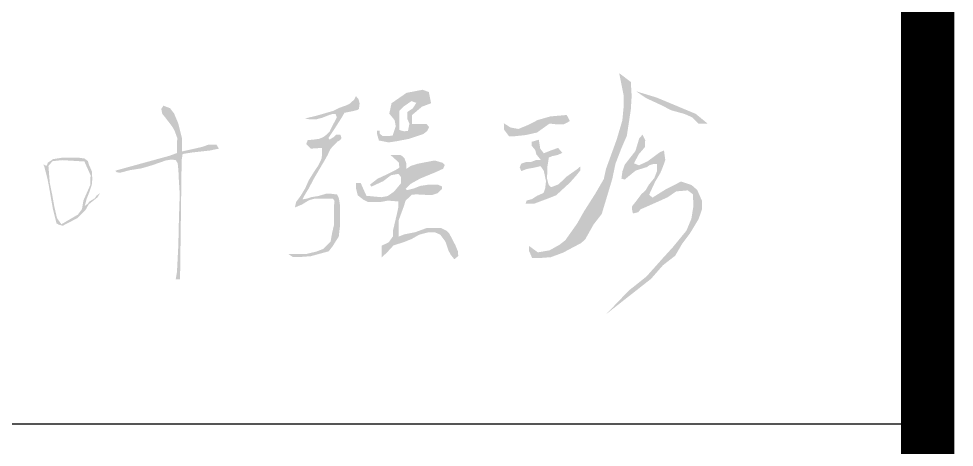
# Model space of a CAD drawing. Extents: x -3102990 to -851544, y -5293060 to -2540151.
# Drawn here: x -1368973 to -1367214, y -2663307 to -2662502 of the extents above; entities that cross this region are included whole.
import ezdxf

# ---------------------------------------------------------------- set-up
doc = ezdxf.new("R2010")
doc.units = 0
doc.header["$LTSCALE"] = 1000
doc.layers.get('0').update_dxf_attribs({"linetype": 'CONTINUOUS'})
doc.layers.add('HATCH', color=254, linetype='CONTINUOUS')
doc.layers.add('PUB_TITLE', color=4, linetype='CONTINUOUS')

# ---------------------------------------------------------------- blocks, each defined once
blk = doc.blocks.new('A$C18BE6784')
at = {"layer": 'HATCH'}
h = blk.add_hatch(color=256, dxfattribs=at)
h.paths.add_polyline_path([(86936.7, 10211.4), (86939.2, 10211), (86950.7, 10211.3), (86961.4, 10214.1), (86975.5, 10219.6), (86981.4, 10221.3), (86986.4, 10221.3), (86988.9, 10215.1), (86984.4, 10206.1), (86980.9, 10199.5), (86975.3, 10188), (86970.1, 10182.8), (86963.9, 10178), (86955.5, 10174.5), (86947.5, 10173.4), (86934, 10172), (86931.5, 10164.8), (86940.2, 10156.1), (86960.7, 10157.5), (86961.3, 10148.7), (86960.4, 10137.7), (86953.8, 10124.1), (86945.4, 10111.6), (86936.1, 10096.7), (86929.5, 10081.7), (86921.1, 10067.8), (86912.4, 10056), (86910, 10045.6), (86923.2, 10051.1), (86936.4, 10059.1), (86946.1, 10061.9), (86967.7, 10061.9), (86972.2, 10062.3), (86981.6, 10062.3), (86984.6, 10057.7), (86983.3, 10045.9), (86983.3, 10022.8), (86983.3, 10011.4), (86980.2, 9998.7), (86977.2, 9981.7), (86964, 9968.1), (86950.9, 9962.9), (86930.8, 9958.1), (86916.8, 9958.1), (86898, 9958.1), (86905.8, 9952.8), (86922.5, 9952.8), (86940, 9954.1), (86973.7, 9963.3), (86981.1, 9972.9), (86986.3, 9981.2), (86992.5, 9990.8), (86995.1, 10013.1), (86995.1, 10045.9), (86994.2, 10054.7), (86992.5, 10063.8), (86989.4, 10070), (86975, 10071.7), (86968.4, 10071.3), (86953.5, 10066.9), (86941.7, 10065.2), (86933.8, 10062.5), (86924.2, 10060.8), (86928.6, 10069.1), (86935.6, 10080.5), (86946.5, 10101), (86965.3, 10132.9), (86971.5, 10143.8), (86976.7, 10155.2), (86980.7, 10159.6), (86989.8, 10169.2), (86995.5, 10172.3), (86997.7, 10176.2), (86995.5, 10182.3), (86987.7, 10182.3), (86983.3, 10177.9), (86975, 10173.1), (86973.2, 10176.2), (86984.7, 10193.5), (86998.6, 10215.3), (87003.2, 10223.4), (87017.3, 10226.2), (87027.6, 10228.7), (87030.4, 10230.8), (87031.8, 10241.1), (87029.7, 10248.9), (87024.8, 10254.9), (87021.2, 10247.8), (87012.4, 10240), (87006, 10237.2), (86994.3, 10233), (86982, 10227), (86966.1, 10222.4), (86951, 10218), (86929.4, 10212.9), (86930.1, 10212.6), (86931.1, 10212.4), (86931.9, 10212.1), (86933.9, 10211.7), (86934.6, 10211.7)])
h.paths.add_polyline_path([(86572.5, 10114.4), (86575.1, 10115.5), (86635.2, 10132), (86673.9, 10142.6), (86688.3, 10147.9), (86688.3, 10159.6), (86688.8, 10176.1), (86684.1, 10189.1), (86680, 10196.7), (86672.3, 10206.8), (86666.3, 10214.6), (86660.6, 10221.5), (86658.8, 10230.9), (86662.9, 10236.8), (86675.3, 10232.1), (86682.9, 10222.1), (86690.6, 10203.8), (86693.6, 10192), (86697.6, 10176), (86697.6, 10156.1), (86697.7, 10150.8), (86721.3, 10156.1), (86735, 10159.2), (86748.4, 10163.8), (86762.5, 10163.8), (86767.2, 10156.1), (86750.1, 10152.6), (86717.7, 10149), (86698.9, 10146.1), (86697.1, 10134.3), (86694.1, 9910.5), (86685.9, 9910.5), (86688.3, 9924.7), (86690.9, 9975.3), (86692, 10025.6), (86693.5, 10070.3), (86691.6, 10101.3), (86691.1, 10113.8), (86689.7, 10128.7), (86685.9, 10134.7), (86677.8, 10135.6), (86667, 10133.8), (86657.3, 10130.4), (86640.9, 10124.7), (86621.6, 10119.1), (86600, 10115.7), (86580.8, 10110.7), (86575, 10111.9), (86572.8, 10113.6)])
h.paths.add_polyline_path([(87553.9, 10163.2), (87557.6, 10175.6), (87563.8, 10182.4), (87568.8, 10171.9), (87568.1, 10158.9), (87556.4, 10145.2), (87547.7, 10128.5), (87557, 10124.8), (87573.1, 10132.2), (87596.7, 10149.6), (87604.1, 10152.7), (87606.6, 10134.7), (87602.2, 10122.3), (87597.3, 10110.5), (87587.4, 10093.8), (87576.2, 10069.7), (87582.4, 10064.1), (87607.2, 10079.6), (87636.3, 10094.4), (87656.2, 10087.6), (87666.7, 10078.3), (87675.4, 10058.5), (87675.4, 10041.8), (87669.2, 10023.8), (87653.1, 9997.2), (87638.2, 9977.3), (87625.2, 9955), (87602.2, 9937.1), (87579.9, 9911.7), (87553.9, 9891.2), (87533.3, 9875.1), (87495.6, 9845.4), (87537.8, 9889.4), (87571.2, 9916), (87602.2, 9950.7), (87620.8, 9971.1), (87646.3, 10002.1), (87655.6, 10024.4), (87659.3, 10047.3), (87658.7, 10070.3), (87648.7, 10077.7), (87627, 10075.8), (87610.9, 10064.7), (87599.8, 10059.7), (87571.9, 10047.3), (87560, 10042.1), (87555.7, 10036.8), (87545.8, 10034.3), (87543.7, 10042.9), (87543.7, 10047.3), (87552, 10057.9), (87561.3, 10070.3), (87569.4, 10077.7), (87575.6, 10088.2), (87586.1, 10101.2), (87591.1, 10114.3), (87591.1, 10127.3), (87584.3, 10127.3), (87576.2, 10124.8), (87572.5, 10121.7), (87550.8, 10114.9), (87537.1, 10103.7), (87530.2, 10098), (87524.1, 10100), (87526, 10113.6), (87530.3, 10126), (87541.5, 10140.3), (87550.3, 10151.5)])
h.paths.add_polyline_path([(87570.7, 10250.9), (87551.7, 10263.8), (87569.2, 10258.5), (87590.8, 10251.9), (87622.4, 10238.7), (87663.9, 10221.4), (87686.3, 10203), (87668.8, 10203), (87656.6, 10215.1), (87643, 10221.2), (87617.9, 10228.1), (87598.8, 10237.9)])
h.paths.add_polyline_path([(87541.8, 10281.3), (87519.8, 10298), (87528.1, 10256.9), (87528.1, 10233.4), (87525.8, 10209.1), (87515.2, 10173.4), (87506.1, 10148.3), (87495, 10117.8), (87490.9, 10098.9), (87474.9, 10071.5), (87453.6, 10038.1), (87440.7, 10015.3), (87418.6, 9984.1), (87408, 9975.8), (87389, 9965.1), (87366.9, 9961.3), (87350.2, 9973.5), (87350.2, 9964.4), (87356.2, 9950.7), (87370.7, 9950.7), (87391.2, 9952.2), (87414, 9960.6), (87448.3, 9978.8), (87455.9, 9985.6), (87471.8, 10013.8), (87487.1, 10033.5), (87506.8, 10098.9), (87512.9, 10127.8), (87524.3, 10157.4), (87534.2, 10180.2), (87538.8, 10209.8), (87541.8, 10230.3), (87543.3, 10254.7)])
h.paths.add_polyline_path([(87372.8, 10134.6), (87364, 10145.4), (87362, 10153.5), (87355.3, 10161.5), (87355.3, 10168.9), (87368.7, 10172.9), (87371.4, 10156.1), (87378.1, 10147.4), (87391.6, 10152.8), (87405, 10157.5), (87413.1, 10148.1), (87403.7, 10144.1), (87393.6, 10142), (87387.6, 10139.3), (87384.9, 10122.6), (87384.2, 10099.7), (87386.9, 10089), (87390.9, 10084.3), (87393.6, 10084.3), (87405.7, 10089), (87421.2, 10103.7), (87441.3, 10117.9), (87446.7, 10122.6), (87446.7, 10115.2), (87439.3, 10105.8), (87427.2, 10092.3), (87409.7, 10076.2), (87401.6, 10068.7), (87386.9, 10062.8), (87360, 10052.7), (87353.9, 10052.7), (87343.9, 10052.7), (87345.9, 10058.7), (87356, 10061.4), (87365.4, 10067.5), (87377.5, 10072.8), (87380.8, 10081.6), (87382.2, 10095), (87378.1, 10114.5), (87372.1, 10123.2), (87363.4, 10121.2), (87358.1, 10120), (87345.9, 10117.9), (87335.8, 10113.8), (87332.8, 10121.2), (87335.8, 10127.9), (87345.9, 10131.3), (87354.6, 10131.3), (87363.4, 10134.6)])
h.paths.add_polyline_path([(87374.8, 10193.1), (87365.4, 10186.4), (87344.5, 10181.7), (87319.7, 10179), (87312.9, 10179), (87303.5, 10191.7), (87302.9, 10203.8), (87315.6, 10195.8), (87330.4, 10193.1), (87349.9, 10201.1), (87366.7, 10209.9), (87390.2, 10216.6), (87421.2, 10219.3), (87427.2, 10207.9), (87415.3, 10201.6), (87403.7, 10201.6), (87388.9, 10203.2)])
h.paths.add_polyline_path([(87051.3, 10088.6), (87053.8, 10084.7), (87076.4, 10095.1), (87090.7, 10106.2), (87105, 10108.8), (87109.3, 10103), (87109.3, 10090.8), (87096.6, 10075.5), (87084.4, 10067), (87072.7, 10064.9), (87044.6, 10067.5), (87038.8, 10080.2), (87034, 10091.3), (87025, 10091.3), (87025, 10081.3), (87028.2, 10068.6), (87038.3, 10060.6), (87047.3, 10055.9), (87071.1, 10055.9), (87084.9, 10058.5), (87104.5, 10056.9), (87104.5, 10046.4), (87103.4, 10040), (87100.8, 10028.9), (87094.4, 10001.9), (87094.4, 9991.3), (87086.5, 9980.2), (87073.2, 9973.8), (87073.2, 9962.2), (87073.2, 9951.6), (87083.8, 9961.7), (87095.5, 9974.4), (87114, 9980.2), (87129.9, 9986.5), (87143.7, 9994.5), (87162.2, 9999.2), (87172.8, 9999.2), (87183.4, 9994.5), (87193, 9981.8), (87198.8, 9964.8), (87203, 9956.9), (87209.9, 9948.4), (87217.2, 9954.3), (87216.8, 9962.7), (87212, 9974.4), (87205.7, 9986.5), (87200.4, 9996.6), (87196.1, 10001.4), (87184.5, 10007.2), (87171.8, 10007.2), (87158.5, 10007.2), (87136.3, 9999.2), (87115.6, 9995), (87105, 9990.8), (87105, 10006.7), (87105, 10020.9), (87114.6, 10046.9), (87118.3, 10058.5), (87129.9, 10069.6), (87138.9, 10070.2), (87159.6, 10069.1), (87168.1, 10069.1), (87178.1, 10072.3), (87186.6, 10080.2), (87186.6, 10085), (87179.7, 10088.2), (87171.2, 10088.2), (87159.6, 10088.2), (87145.8, 10086.1), (87133.6, 10081.3), (87120.9, 10078.1), (87118.3, 10080.8), (87128.3, 10090.3), (87145.3, 10099.8), (87174.9, 10112), (87188.7, 10118.3), (87191.9, 10125.2), (87187.7, 10129.5), (87173.9, 10133.7), (87171.8, 10133.7), (87141.6, 10127.9), (87127.8, 10123.6), (87119.9, 10118.3), (87119.9, 10127.3), (87116.2, 10137.9), (87109.8, 10143.8), (87100.3, 10144.3), (87089.7, 10144.3), (87099.2, 10135.8), (87105.3, 10130.4), (87106.6, 10120.5), (87099.2, 10115.7), (87083.3, 10107.8), (87065.8, 10099.8), (87054.2, 10090.8)])
h.paths.add_polyline_path([(87138.4, 10242.1), (87129.2, 10245.4), (87113.8, 10234.7), (87106.4, 10226.8), (87106.4, 10217.5), (87106.4, 10203.6), (87106.4, 10191.1), (87114.8, 10188.8), (87122.7, 10189.2), (87125.4, 10203.1), (87121.3, 10212.4), (87121.3, 10224.9), (87131.9, 10231.9)], flags=16)
h.paths.add_polyline_path([(87087.4, 10179.9), (87094, 10180.8), (87099.7, 10198.1), (87097.6, 10209.6), (87087.5, 10221.9), (87091.8, 10241.4), (87120, 10260.9), (87150.3, 10266.7), (87161.9, 10262.4), (87166.2, 10241.4), (87148.9, 10234.9), (87130.1, 10219), (87130.1, 10202.4), (87157.6, 10202.4), (87162.6, 10196.6), (87159, 10189.4), (87151.8, 10183.6), (87123.6, 10174.3), (87100.5, 10169.9), (87086, 10167.8), (87068, 10171.4), (87064.3, 10184.4), (87064.3, 10190.1), (87069.7, 10189.7), (87069.7, 10184.1), (87074.8, 10179.9)])
h.paths.add_polyline_path([(86436.9, 10127.1), (86439.3, 10120.7), (86444.6, 10100.1), (86447.6, 10085.2), (86450.6, 10067.6), (86454.9, 10043.4), (86461.9, 10015.6), (86466.2, 10013.2), (86473.5, 10011.3), (86501.4, 10025.8), (86516.3, 10040.8), (86522.3, 10051.4), (86538.5, 10064.3), (86543.8, 10072.6), (86537, 10067.8), (86534, 10063.1), (86523.8, 10056.9), (86520.4, 10052.4), (86514.9, 10048.4), (86518.3, 10061.2), (86524.2, 10076.3), (86528.1, 10087.8), (86529.1, 10098.7), (86528.3, 10113.4), (86522.7, 10126.1), (86520.8, 10132.7), (86514.2, 10137.6), (86503.3, 10139.1), (86486.9, 10139.1), (86474.4, 10139.4), (86455.2, 10136.4), (86445.4, 10129.6), (86444, 10125), (86442.9, 10123.9), (86439.6, 10125)])
h.paths.add_polyline_path([(86454.3, 10132.6), (86446.6, 10123.6), (86449.1, 10092), (86453.6, 10070.1), (86457.5, 10048.3), (86462.7, 10025.7), (86471, 10014.1), (86502, 10032.2), (86509.7, 10042.5), (86512.3, 10058.6), (86525.2, 10087.5), (86525.8, 10106.2), (86514.2, 10132), (86472.3, 10134.5)], flags=16)
at = {"layer": 'PUB_TITLE', "color": 4}
blk.add_line((82878.9, 9639.3), (88110.9, 9639.3), dxfattribs=at)
at = {"layer": 'PUB_TITLE', "const_width": 100}
blk.add_lwpolyline([(88100, 1000), (88100, 41000), (713.3, 41000), (713.3, 1000), (88100, 1000)], dxfattribs=at)
at = {"layer": 'PUB_TITLE', "color": 4, "const_width": 35.2}
blk.add_lwpolyline([(82878.9, 6514.4), (88110.9, 6514.4), (88110.9, 12881.9), (82878.9, 12881.9)], close=True, dxfattribs=at)

msp = doc.modelspace()

# ---------------------------------------------------------------- block references
at = {"ltscale": 1.5}
msp.add_blockref('A$C18BE6784', (-1455363.94, -2672902.4), dxfattribs=at)

doc.saveas('drawing.dxf')
